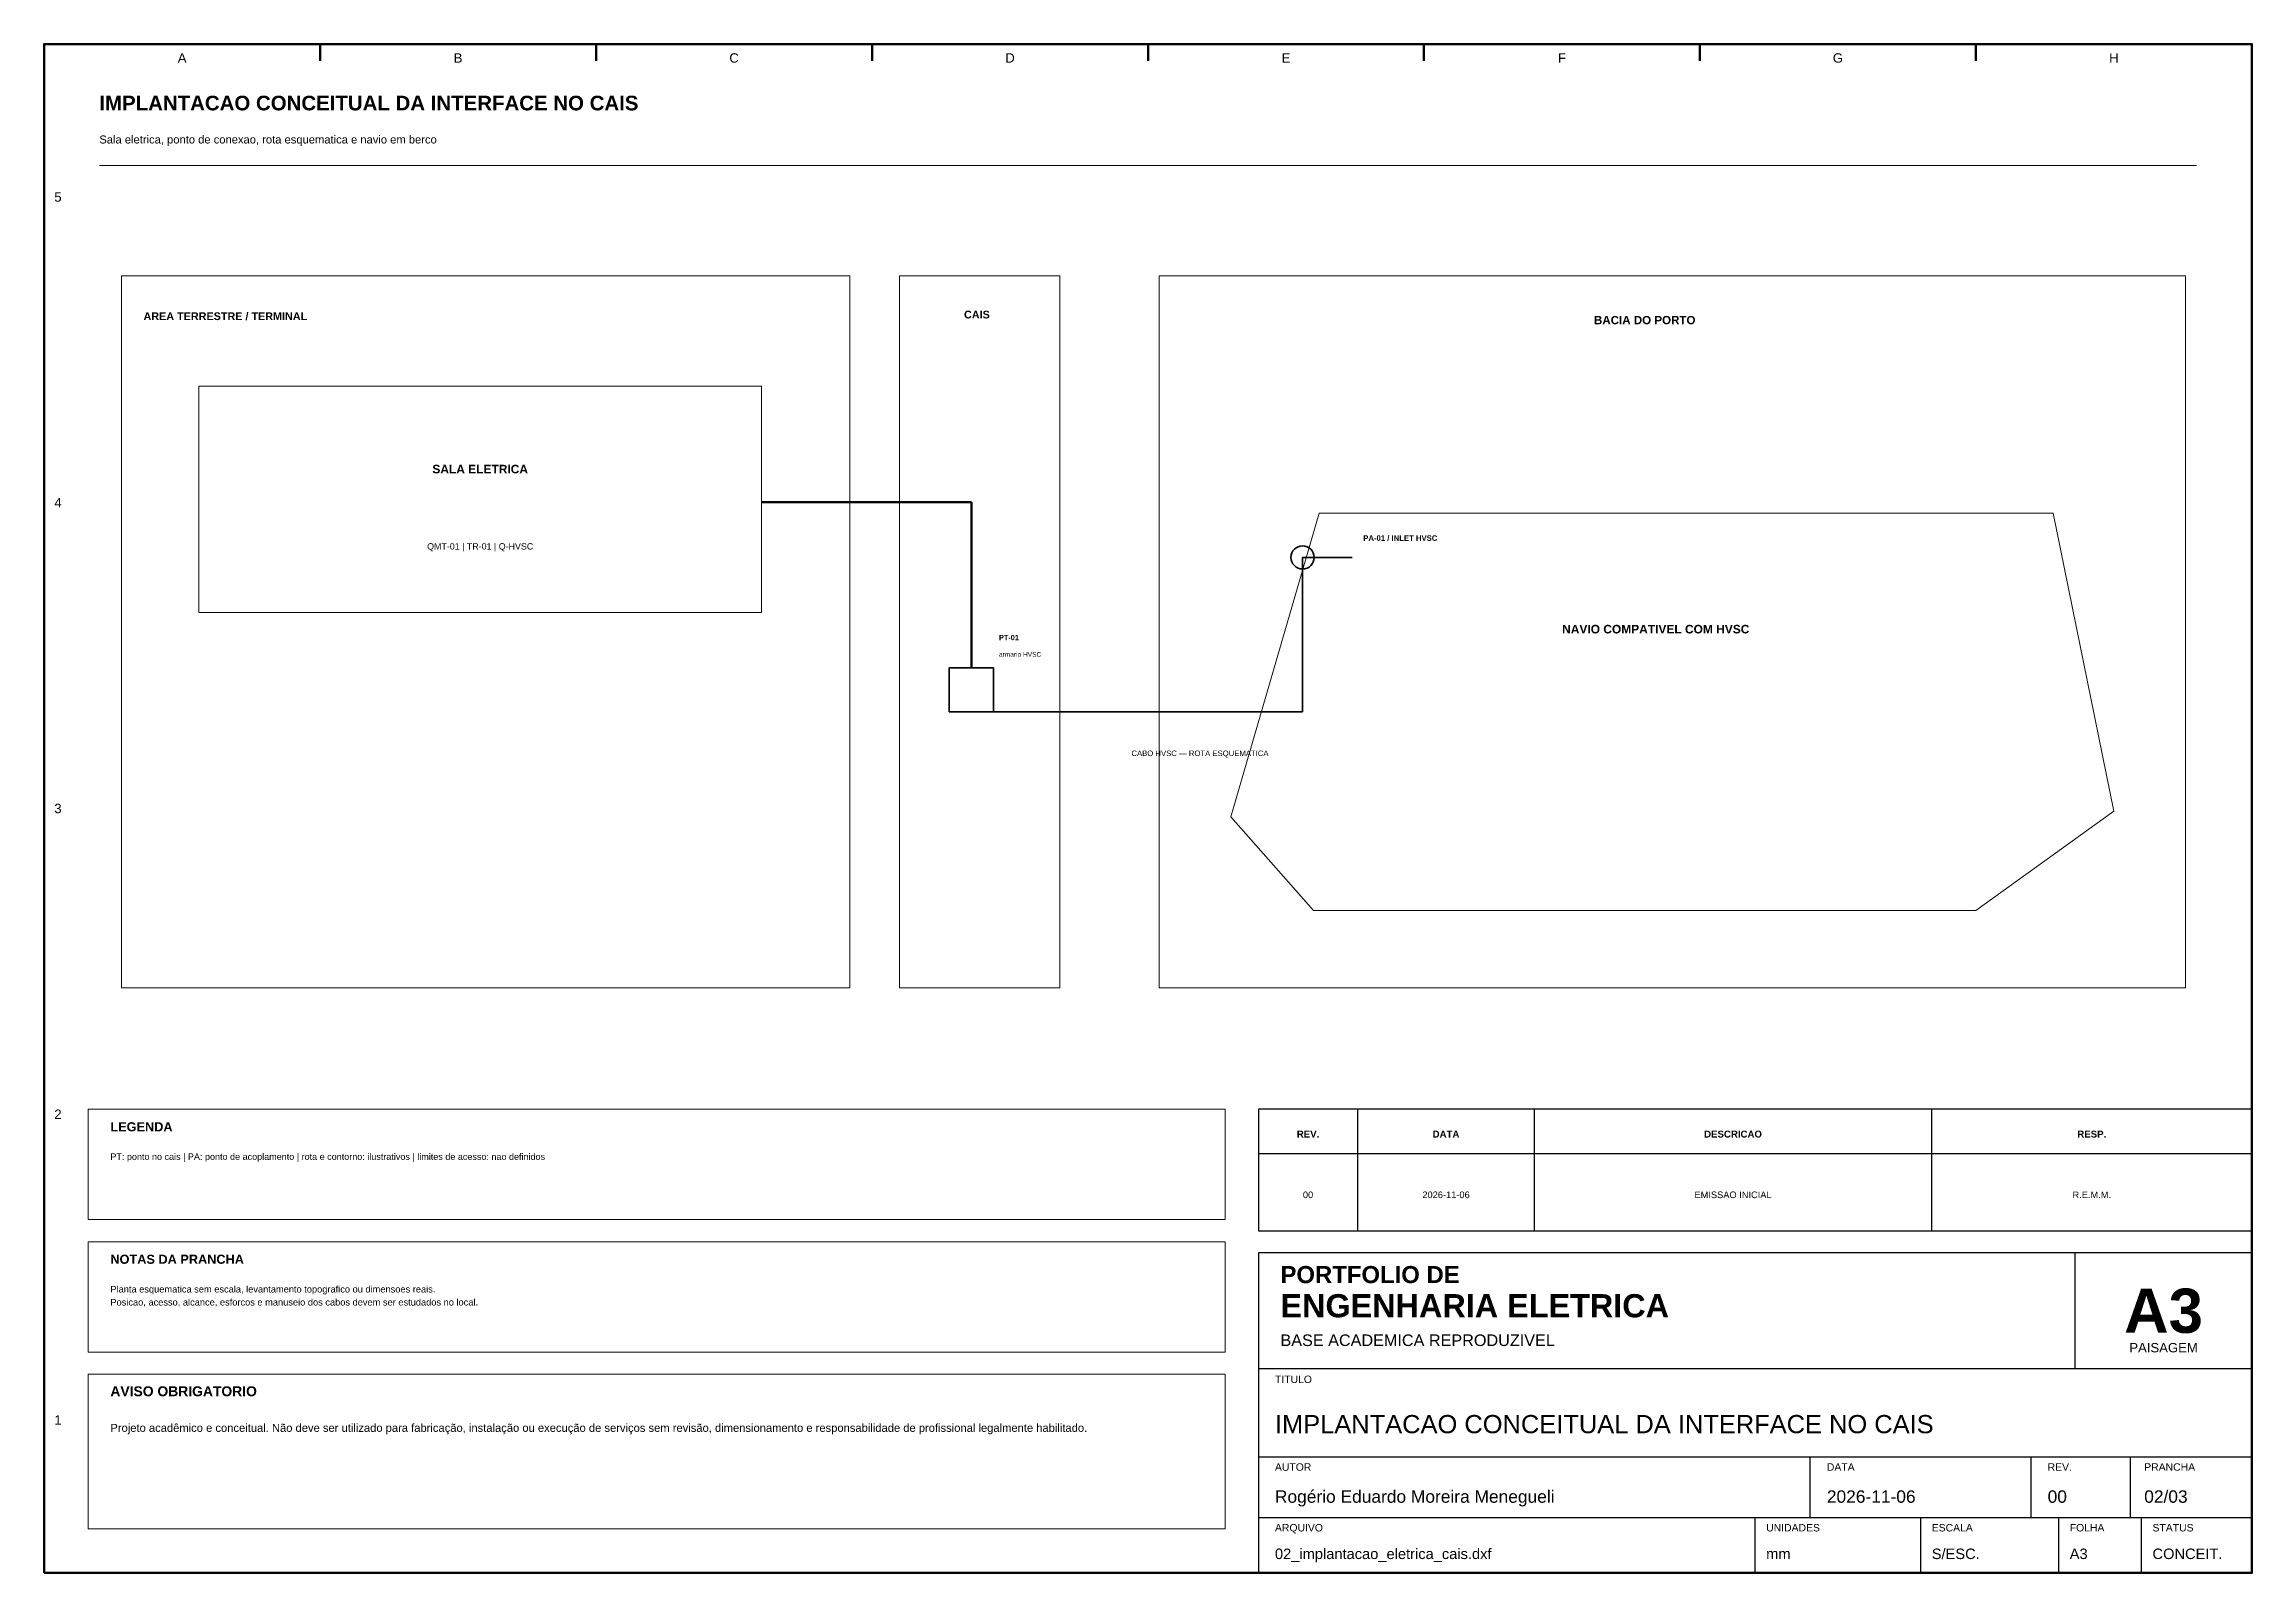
# Model space of a CAD drawing. Header units: millimetres. Extents: x 10 to 410, y 10 to 287.
import ezdxf
from ezdxf.enums import TextEntityAlignment as Align

# ---------------------------------------------------------------- set-up
doc = ezdxf.new("R2010")
doc.units = ezdxf.units.MM
for name, color, linetype, lineweight in [('00_MOLDURA', 7, 'CONTINUOUS', 50), ('01_CARIMBO', 7, 'CONTINUOUS', 25), ('02_TEXTO', 7, 'CONTINUOUS', 18), ('03_COTAS', 152, 'CONTINUOUS', 18), ('04_EQUIPAMENTOS', 32, 'CONTINUOUS', 35), ('05_POTENCIA', 12, 'CONTINUOUS', 50), ('08_CABOS', 124, 'CONTINUOUS', 35), ('11_ARQUITETURA', 253, 'CONTINUOUS', 18), ('12_LEGENDA', 7, 'CONTINUOUS', 18), ('13_NOTAS', 7, 'CONTINUOUS', 18)]:
    doc.layers.add(name, color=color, linetype=linetype, lineweight=lineweight)
doc.styles.add('PORTFOLIO_TEXTO', font='arial.ttf')
doc.styles.add('PORTFOLIO_TITULO', font='arialbd.ttf', dxfattribs={"width": 0.92})

# ---------------------------------------------------------------- blocks, each defined once
blk = doc.blocks.new('CARIMBO_A3')
at = {"layer": '01_CARIMBO'}
for p, q in [((148, 37), (148, 58)), ((0, 37), (180, 37)), ((0, 21), (180, 21)), ((100, 10), (100, 21)), ((140, 10), (140, 21)), ((158, 10), (158, 21)), ((0, 10), (180, 10)), ((90, 0), (90, 10)), ((120, 0), (120, 10)), ((145, 0), (145, 10)), ((160, 0), (160, 10))]:
    blk.add_line(p, q, dxfattribs=at)
blk.add_lwpolyline([(0, 0), (180, 0), (180, 58), (0, 58)], close=True, dxfattribs=at)
at = {"layer": '01_CARIMBO', "style": 'PORTFOLIO_TEXTO'}
for s, p in [('TITULO', (3, 34.4)), ('AUTOR', (3, 18.5)), ('DATA', (103, 18.5)), ('REV.', (143, 18.5)), ('PRANCHA', (160.5, 18.5)), ('ARQUIVO', (3, 7.5)), ('UNIDADES', (92, 7.5)), ('ESCALA', (122, 7.5)), ('FOLHA', (147, 7.5)), ('STATUS', (162, 7.5))]:
    blk.add_text(s, height=1.35, dxfattribs=at).set_placement(p)
at = {"layer": '02_TEXTO'}
for s, height, style, p in [('PORTFOLIO DE', 3.1, 'PORTFOLIO_TITULO', (4, 52.5)), ('ENGENHARIA ELETRICA', 4.2, 'PORTFOLIO_TITULO', (4, 46.3)), ('BASE ACADEMICA REPRODUZIVEL', 2.1, 'PORTFOLIO_TEXTO', (4, 41.1))]:
    blk.add_text(s, height=height, dxfattribs=dict(at, style=style)).set_placement(p)
for s, height, style, p in [('A3', 8, 'PORTFOLIO_TITULO', (164, 47.5)), ('PAISAGEM', 1.7, 'PORTFOLIO_TEXTO', (164, 40.8))]:
    blk.add_text(s, height=height, dxfattribs=dict(at, style=style)).set_placement(p, align=Align.MIDDLE_CENTER)
at = {"layer": '02_TEXTO', "style": 'PORTFOLIO_TEXTO'}
for tag, p, height in [('TITULO', (3, 25.3), 3.3), ('AUTOR', (3, 12.7), 2.25), ('DATA', (103, 12.7), 2.25), ('REVISAO', (143, 12.7), 2.25), ('PRANCHA', (160.5, 12.7), 2.25), ('ARQUIVO', (3, 2.5), 1.9), ('UNIDADES', (92, 2.5), 1.9), ('ESCALA', (122, 2.5), 1.9), ('FOLHA', (147, 2.5), 1.9), ('STATUS', (162, 2.5), 1.9)]:
    blk.add_attdef(tag, p, '', height=height, dxfattribs=at)

msp = doc.modelspace()

# ---------------------------------------------------------------- linework, layer by layer
at = {"layer": '00_MOLDURA'}
for p, q in [((60, 287), (60, 284)), ((110, 287), (110, 284)), ((160, 287), (160, 284)), ((210, 287), (210, 284)), ((260, 287), (260, 284)), ((310, 287), (310, 284)), ((360, 287), (360, 284))]:
    msp.add_line(p, q, dxfattribs=at)
msp.add_lwpolyline([(10, 10), (410, 10), (410, 287), (10, 287)], close=True, dxfattribs=at)
at = {"layer": '01_CARIMBO'}
for p, q in [((248, 72), (248, 94)), ((280, 72), (280, 94)), ((352, 72), (352, 94)), ((230, 86), (410, 86))]:
    msp.add_line(p, q, dxfattribs=at)
msp.add_lwpolyline([(230, 72), (410, 72), (410, 94), (230, 94)], close=True, dxfattribs=at)
at = {"layer": '03_COTAS'}
msp.add_line((20, 265), (400, 265), dxfattribs=at)
at = {"layer": '04_EQUIPAMENTOS'}
msp.add_lwpolyline([(174, 166), (182, 166), (182, 174), (174, 174)], close=True, dxfattribs=at)
msp.add_circle((238, 194), 2.1, dxfattribs=at)
at = {"layer": '05_POTENCIA'}
for p, q in [((140, 204), (178, 204)), ((178, 204), (178, 174))]:
    msp.add_line(p, q, dxfattribs=at)
at = {"layer": '08_CABOS'}
for p, q in [((238, 166), (238, 194)), ((238, 194), (247, 194)), ((178, 166), (238, 166))]:
    msp.add_line(p, q, dxfattribs=at)
at = {"layer": '11_ARQUITETURA'}
for points in [[(24, 116), (156, 116), (156, 245), (24, 245)], [(165, 116), (194, 116), (194, 245), (165, 245)], [(212, 116), (398, 116), (398, 245), (212, 245)], [(38, 184), (140, 184), (140, 225), (38, 225)], [(225, 147), (240, 130), (360, 130), (385, 148), (374, 202), (241, 202), (225, 147)]]:
    msp.add_lwpolyline(points, close=True, dxfattribs=at)
at = {"layer": '12_LEGENDA'}
msp.add_lwpolyline([(18, 74), (224, 74), (224, 94), (18, 94)], close=True, dxfattribs=at)
at = {"layer": '13_NOTAS'}
for points in [[(18, 50), (224, 50), (224, 70), (18, 70)], [(18, 18), (224, 18), (224, 46), (18, 46)]]:
    msp.add_lwpolyline(points, close=True, dxfattribs=at)

# ---------------------------------------------------------------- block references
at = {"layer": '01_CARIMBO'}
msp.add_blockref('CARIMBO_A3', (230, 10), dxfattribs=at).add_auto_attribs({'TITULO': 'IMPLANTACAO CONCEITUAL DA INTERFACE NO CAIS', 'AUTOR': 'Rogério Eduardo Moreira Menegueli', 'DATA': '2026-11-06', 'REVISAO': '00', 'PRANCHA': '02/03', 'ARQUIVO': '02_implantacao_eletrica_cais.dxf', 'UNIDADES': 'mm', 'ESCALA': 'S/ESC.', 'FOLHA': 'A3', 'STATUS': 'CONCEIT.'})

# ---------------------------------------------------------------- texts
at = {"layer": '00_MOLDURA', "style": 'PORTFOLIO_TEXTO'}
for s, p in [('A', (35, 284.5)), ('B', (85, 284.5)), ('C', (135, 284.5)), ('D', (185, 284.5)), ('E', (235, 284.5)), ('F', (285, 284.5)), ('G', (335, 284.5)), ('H', (385, 284.5)), ('5', (12.5, 259.3)), ('4', (12.5, 203.9)), ('3', (12.5, 148.5)), ('2', (12.5, 93.1)), ('1', (12.5, 37.7))]:
    msp.add_text(s, height=1.7, dxfattribs=at).set_placement(p, align=Align.MIDDLE_CENTER)
at = {"layer": '01_CARIMBO', "style": 'PORTFOLIO_TITULO'}
for s, p in [('REV.', (239, 89.5)), ('DATA', (264, 89.5)), ('DESCRICAO', (316, 89.5)), ('RESP.', (381, 89.5))]:
    msp.add_text(s, height=1.25, dxfattribs=at).set_placement(p, align=Align.MIDDLE_CENTER)
at = {"layer": '02_TEXTO'}
for s, height, style, p in [('IMPLANTACAO CONCEITUAL DA INTERFACE NO CAIS', 2.65, 'PORTFOLIO_TITULO', (20, 275)), ('Sala eletrica, ponto de conexao, rota esquematica e navio em berco', 1.45, 'PORTFOLIO_TEXTO', (20, 269)), ('armario HVSC', 0.85, 'PORTFOLIO_TEXTO', (183, 176))]:
    msp.add_text(s, height=height, dxfattribs=dict(at, style=style)).set_placement(p)
at = {"layer": '02_TEXTO', "style": 'PORTFOLIO_TEXTO'}
for s, height, p in [('QMT-01 | TR-01 | Q-HVSC', 1.15, (89, 196)), ('00', 1.2, (239, 78.5)), ('2026-11-06', 1.2, (264, 78.5)), ('EMISSAO INICIAL', 1.2, (316, 78.5)), ('R.E.M.M.', 1.2, (381, 78.5))]:
    msp.add_text(s, height=height, dxfattribs=at).set_placement(p, align=Align.MIDDLE_CENTER)
at = {"layer": '04_EQUIPAMENTOS', "style": 'PORTFOLIO_TITULO'}
for s, height, p in [('PA-01 / INLET HVSC', 1, (249, 197)), ('PT-01', 0.95, (183, 179))]:
    msp.add_text(s, height=height, dxfattribs=at).set_placement(p)
at = {"layer": '08_CABOS', "style": 'PORTFOLIO_TEXTO'}
msp.add_text('CABO HVSC — ROTA ESQUEMATICA', height=1, dxfattribs=at).set_placement((207, 158))
at = {"layer": '11_ARQUITETURA', "style": 'PORTFOLIO_TITULO'}
msp.add_text('AREA TERRESTRE / TERMINAL', height=1.4, dxfattribs=at).set_placement((28, 237))
for s, height, p in [('CAIS', 1.4, (179, 238)), ('BACIA DO PORTO', 1.5, (300, 237)), ('SALA ELETRICA', 1.55, (89, 210)), ('NAVIO COMPATIVEL COM HVSC', 1.55, (302, 181))]:
    msp.add_text(s, height=height, dxfattribs=at).set_placement(p, align=Align.MIDDLE_CENTER)
at = {"layer": '12_LEGENDA', "style": 'PORTFOLIO_TITULO'}
msp.add_text('LEGENDA', height=1.65, dxfattribs=at).set_placement((22, 90))
at = {"layer": '12_LEGENDA', "insert": (22, 86), "char_height": 1.17, "width": 198, "attachment_point": 1, "line_spacing_factor": 1.18, "style": 'PORTFOLIO_TEXTO'}
msp.add_mtext('PT: ponto no cais | PA: ponto de acoplamento | rota e contorno: ilustrativos | limites de acesso: nao definidos', dxfattribs=at)
at = {"layer": '13_NOTAS', "style": 'PORTFOLIO_TITULO'}
for s, height, p in [('NOTAS DA PRANCHA', 1.65, (22, 66)), ('AVISO OBRIGATORIO', 1.8, (22, 42))]:
    msp.add_text(s, height=height, dxfattribs=at).set_placement(p)
at = {"layer": '13_NOTAS', "width": 198, "attachment_point": 1, "line_spacing_factor": 1.18, "style": 'PORTFOLIO_TEXTO'}
for s, insert, char_height in [('Planta esquematica sem escala, levantamento topografico ou dimensoes reais.\\PPosicao, acesso, alcance, esforcos e manuseio dos cabos devem ser estudados no local.', (22, 62), 1.2), ('Projeto acadêmico e conceitual. Não deve ser utilizado para fabricação, instalação ou execução de serviços sem revisão, dimensionamento e responsabilidade de profissional legalmente habilitado.', (22, 37), 1.45)]:
    msp.add_mtext(s, dxfattribs=dict(at, insert=insert, char_height=char_height))

doc.saveas('drawing.dxf')
